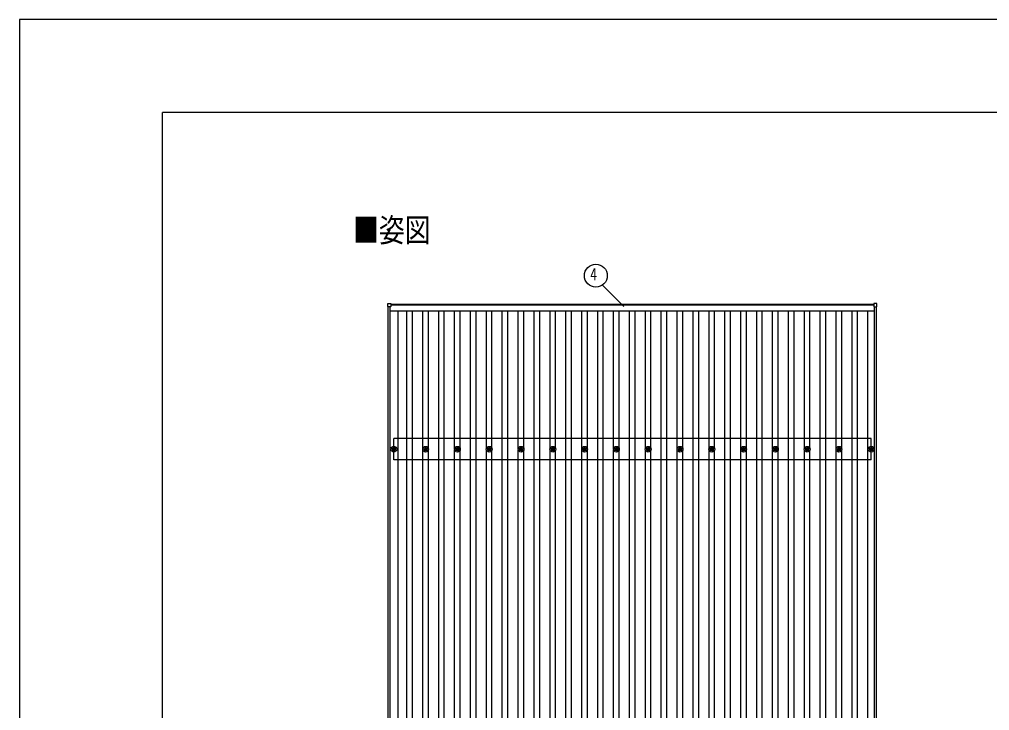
# Model space of a CAD drawing. Units: millimetres, scale not verified. Extents: x -12615 to 12615, y -8910 to 8910.
# Drawn here: x -12615 to -6513, y 4564 to 8910 of the extents above; entities that cross this region are included whole.
import ezdxf
from ezdxf.enums import TextEntityAlignment as Align

# ---------------------------------------------------------------- set-up
doc = ezdxf.new("R2010")
doc.units = ezdxf.units.MM
doc.header["$LTSCALE"] = 40
for name, color, linetype in [('0-2_USER1', 3, 'Continuous'), ('0-5_YKK_13', 4, 'Continuous'), ('0-6_YKK_A1', 4, 'Continuous'), ('0-7_YKK_D', 6, 'Continuous'), ('0-8_YKK_ZWAK', 7, 'Continuous')]:
    doc.layers.add(name, color=color, linetype=linetype)
doc.styles.add('ＭＳ ゴシック', font='')
doc.styles.get('ＭＳ ゴシック').set_extended_font_data('MS Gothic')

msp = doc.modelspace()

# ---------------------------------------------------------------- linework, layer by layer
at = {"layer": '0-5_YKK_13'}
for p, q in [((-10298.24, 7104.53), (-10298.24, 7122.53)), ((-10297.24, 7123.53), (-10279.24, 7123.53)), ((-10279.24, 7103.53), (-10297.24, 7103.53)), ((-10278.24, 7122.53), (-10278.24, 7104.53)), ((-7241.64, 7122.53), (-7241.64, 7104.53)), ((-7222.64, 7123.53), (-7240.64, 7123.53)), ((-7240.64, 7103.53), (-7222.64, 7103.53)), ((-7221.64, 7104.53), (-7221.64, 7122.53)), ((-10269.94, 6208.8), (-10265.52, 6208.8)), ((-10269.94, 6205.3), (-10265.52, 6205.3)), ((-10261.69, 6217.05), (-10261.69, 6212.63)), ((-10261.69, 6201.47), (-10261.69, 6197.05)), ((-10258.19, 6217.05), (-10258.19, 6212.63)), ((-10258.19, 6201.47), (-10258.19, 6197.05)), ((-10254.36, 6208.8), (-10249.94, 6208.8)), ((-10254.36, 6205.3), (-10249.94, 6205.3)), ((-10069.94, 6208.8), (-10065.52, 6208.8)), ((-10069.94, 6205.3), (-10065.52, 6205.3)), ((-10061.69, 6217.05), (-10061.69, 6212.63)), ((-10061.69, 6201.47), (-10061.69, 6197.05)), ((-10058.19, 6217.05), (-10058.19, 6212.63)), ((-10058.19, 6201.47), (-10058.19, 6197.05)), ((-10054.36, 6208.8), (-10049.94, 6208.8)), ((-10054.36, 6205.3), (-10049.94, 6205.3)), ((-9869.94, 6208.8), (-9865.52, 6208.8)), ((-9869.94, 6205.3), (-9865.52, 6205.3)), ((-9861.69, 6217.05), (-9861.69, 6212.63)), ((-9861.69, 6201.47), (-9861.69, 6197.05)), ((-9858.19, 6217.05), (-9858.19, 6212.63)), ((-9858.19, 6201.47), (-9858.19, 6197.05)), ((-9854.36, 6208.8), (-9849.94, 6208.8)), ((-9854.36, 6205.3), (-9849.94, 6205.3)), ((-9669.94, 6208.8), (-9665.52, 6208.8)), ((-9669.94, 6205.3), (-9665.52, 6205.3)), ((-9661.69, 6217.05), (-9661.69, 6212.63)), ((-9661.69, 6201.47), (-9661.69, 6197.05)), ((-9658.19, 6217.05), (-9658.19, 6212.63)), ((-9658.19, 6201.47), (-9658.19, 6197.05)), ((-9654.36, 6208.8), (-9649.94, 6208.8)), ((-9654.36, 6205.3), (-9649.94, 6205.3)), ((-9469.94, 6208.8), (-9465.52, 6208.8)), ((-9469.94, 6205.3), (-9465.52, 6205.3)), ((-9461.69, 6217.05), (-9461.69, 6212.63)), ((-9461.69, 6201.47), (-9461.69, 6197.05)), ((-9458.19, 6217.05), (-9458.19, 6212.63)), ((-9458.19, 6201.47), (-9458.19, 6197.05)), ((-9454.36, 6208.8), (-9449.94, 6208.8)), ((-9454.36, 6205.3), (-9449.94, 6205.3)), ((-9269.94, 6208.8), (-9265.52, 6208.8)), ((-9269.94, 6205.3), (-9265.52, 6205.3)), ((-9261.69, 6217.05), (-9261.69, 6212.63)), ((-9261.69, 6201.47), (-9261.69, 6197.05)), ((-9258.19, 6217.05), (-9258.19, 6212.63)), ((-9258.19, 6201.47), (-9258.19, 6197.05)), ((-9254.36, 6208.8), (-9249.94, 6208.8)), ((-9254.36, 6205.3), (-9249.94, 6205.3)), ((-9069.94, 6208.8), (-9065.52, 6208.8)), ((-9069.94, 6205.3), (-9065.52, 6205.3)), ((-9061.69, 6217.05), (-9061.69, 6212.63)), ((-9061.69, 6201.47), (-9061.69, 6197.05)), ((-9058.19, 6217.05), (-9058.19, 6212.63)), ((-9058.19, 6201.47), (-9058.19, 6197.05)), ((-9054.36, 6208.8), (-9049.94, 6208.8)), ((-9054.36, 6205.3), (-9049.94, 6205.3)), ((-8869.94, 6208.8), (-8865.52, 6208.8)), ((-8869.94, 6205.3), (-8865.52, 6205.3)), ((-8861.69, 6217.05), (-8861.69, 6212.63)), ((-8861.69, 6201.47), (-8861.69, 6197.05)), ((-8858.19, 6217.05), (-8858.19, 6212.63)), ((-8858.19, 6201.47), (-8858.19, 6197.05)), ((-8854.36, 6208.8), (-8849.94, 6208.8)), ((-8854.36, 6205.3), (-8849.94, 6205.3)), ((-8669.94, 6208.8), (-8665.52, 6208.8)), ((-8669.94, 6205.3), (-8665.52, 6205.3)), ((-8661.69, 6217.05), (-8661.69, 6212.63)), ((-8661.69, 6201.47), (-8661.69, 6197.05)), ((-8658.19, 6217.05), (-8658.19, 6212.63)), ((-8658.19, 6201.47), (-8658.19, 6197.05)), ((-8654.36, 6208.8), (-8649.94, 6208.8)), ((-8654.36, 6205.3), (-8649.94, 6205.3)), ((-8469.94, 6208.8), (-8465.52, 6208.8)), ((-8469.94, 6205.3), (-8465.52, 6205.3)), ((-8461.69, 6217.05), (-8461.69, 6212.63)), ((-8461.69, 6201.47), (-8461.69, 6197.05)), ((-8458.19, 6217.05), (-8458.19, 6212.63)), ((-8458.19, 6201.47), (-8458.19, 6197.05)), ((-8454.36, 6208.8), (-8449.94, 6208.8)), ((-8454.36, 6205.3), (-8449.94, 6205.3)), ((-8269.94, 6208.8), (-8265.52, 6208.8)), ((-8269.94, 6205.3), (-8265.52, 6205.3)), ((-8261.69, 6217.05), (-8261.69, 6212.63)), ((-8261.69, 6201.47), (-8261.69, 6197.05)), ((-8258.19, 6217.05), (-8258.19, 6212.63)), ((-8258.19, 6201.47), (-8258.19, 6197.05)), ((-8254.36, 6208.8), (-8249.94, 6208.8)), ((-8254.36, 6205.3), (-8249.94, 6205.3)), ((-8069.94, 6208.8), (-8065.52, 6208.8)), ((-8069.94, 6205.3), (-8065.52, 6205.3)), ((-8061.69, 6217.05), (-8061.69, 6212.63)), ((-8061.69, 6201.47), (-8061.69, 6197.05)), ((-8058.19, 6217.05), (-8058.19, 6212.63)), ((-8058.19, 6201.47), (-8058.19, 6197.05)), ((-8054.36, 6208.8), (-8049.94, 6208.8)), ((-8054.36, 6205.3), (-8049.94, 6205.3)), ((-7869.94, 6208.8), (-7865.52, 6208.8)), ((-7869.94, 6205.3), (-7865.52, 6205.3)), ((-7861.69, 6217.05), (-7861.69, 6212.63)), ((-7861.69, 6201.47), (-7861.69, 6197.05)), ((-7858.19, 6217.05), (-7858.19, 6212.63)), ((-7858.19, 6201.47), (-7858.19, 6197.05)), ((-7854.36, 6208.8), (-7849.94, 6208.8)), ((-7854.36, 6205.3), (-7849.94, 6205.3)), ((-7669.94, 6208.8), (-7665.52, 6208.8)), ((-7669.94, 6205.3), (-7665.52, 6205.3)), ((-7661.69, 6217.05), (-7661.69, 6212.63)), ((-7661.69, 6201.47), (-7661.69, 6197.05)), ((-7658.19, 6217.05), (-7658.19, 6212.63)), ((-7658.19, 6201.47), (-7658.19, 6197.05)), ((-7654.36, 6208.8), (-7649.94, 6208.8)), ((-7654.36, 6205.3), (-7649.94, 6205.3)), ((-7469.94, 6208.8), (-7465.52, 6208.8)), ((-7469.94, 6205.3), (-7465.52, 6205.3)), ((-7461.69, 6217.05), (-7461.69, 6212.63)), ((-7461.69, 6201.47), (-7461.69, 6197.05)), ((-7458.19, 6217.05), (-7458.19, 6212.63)), ((-7458.19, 6201.47), (-7458.19, 6197.05)), ((-7454.36, 6208.8), (-7449.94, 6208.8)), ((-7454.36, 6205.3), (-7449.94, 6205.3)), ((-7267.19, 6208.8), (-7262.77, 6208.8)), ((-7267.19, 6205.3), (-7262.77, 6205.3)), ((-7258.94, 6217.05), (-7258.94, 6212.63)), ((-7258.94, 6201.47), (-7258.94, 6197.05)), ((-7255.44, 6217.05), (-7255.44, 6212.63)), ((-7255.44, 6201.47), (-7255.44, 6197.05)), ((-7251.61, 6208.8), (-7247.19, 6208.8)), ((-7251.61, 6205.3), (-7247.19, 6205.3))]:
    msp.add_line(p, q, dxfattribs=at)
for centre, radius in [((-10259.94, 6207.05), 18.25), ((-10059.94, 6207.05), 18.25), ((-9859.94, 6207.05), 18.25), ((-9659.94, 6207.05), 18.25), ((-9459.94, 6207.05), 18.25), ((-9259.94, 6207.05), 18.25), ((-9059.94, 6207.05), 18.25), ((-8859.94, 6207.05), 18.25), ((-8659.94, 6207.05), 18.25), ((-8459.94, 6207.05), 18.25), ((-8259.94, 6207.05), 18.25), ((-8059.94, 6207.05), 18.25), ((-7859.94, 6207.05), 18.25), ((-7659.94, 6207.05), 18.25), ((-7459.94, 6207.05), 18.25), ((-7257.19, 6207.05), 18.25), ((-10259.94, 6207.05), 10.15), ((-10259.94, 6207.05), 5.85), ((-10259.94, 6207.05), 5.25), ((-10059.94, 6207.05), 10.15), ((-10059.94, 6207.05), 5.85), ((-10059.94, 6207.05), 5.25), ((-9859.94, 6207.05), 10.15), ((-9859.94, 6207.05), 5.85), ((-9859.94, 6207.05), 5.25), ((-9659.94, 6207.05), 10.15), ((-9659.94, 6207.05), 5.85), ((-9659.94, 6207.05), 5.25), ((-9459.94, 6207.05), 10.15), ((-9459.94, 6207.05), 5.85), ((-9459.94, 6207.05), 5.25), ((-9259.94, 6207.05), 10.15), ((-9259.94, 6207.05), 5.85), ((-9259.94, 6207.05), 5.25), ((-9059.94, 6207.05), 10.15), ((-9059.94, 6207.05), 5.85), ((-9059.94, 6207.05), 5.25), ((-8859.94, 6207.05), 10.15), ((-8859.94, 6207.05), 5.85), ((-8859.94, 6207.05), 5.25), ((-8659.94, 6207.05), 10.15), ((-8659.94, 6207.05), 5.85), ((-8659.94, 6207.05), 5.25), ((-8459.94, 6207.05), 10.15), ((-8459.94, 6207.05), 5.85), ((-8459.94, 6207.05), 5.25), ((-8259.94, 6207.05), 10.15), ((-8259.94, 6207.05), 5.85), ((-8259.94, 6207.05), 5.25), ((-8059.94, 6207.05), 10.15), ((-8059.94, 6207.05), 5.85), ((-8059.94, 6207.05), 5.25), ((-7859.94, 6207.05), 10.15), ((-7859.94, 6207.05), 5.85), ((-7859.94, 6207.05), 5.25), ((-7659.94, 6207.05), 10.15), ((-7659.94, 6207.05), 5.85), ((-7659.94, 6207.05), 5.25), ((-7459.94, 6207.05), 10.15), ((-7459.94, 6207.05), 5.85), ((-7459.94, 6207.05), 5.25), ((-7257.19, 6207.05), 10.15), ((-7257.19, 6207.05), 5.85), ((-7257.19, 6207.05), 5.25)]:
    msp.add_circle(centre, radius, dxfattribs=at)
for centre, start, end in [((-10297.24, 7122.53), 90, 180), ((-10297.24, 7104.53), 180, 270), ((-10279.24, 7122.53), 0, 90), ((-10279.24, 7104.53), 270, 0), ((-7240.64, 7122.53), 90, 180), ((-7240.64, 7104.53), 180, 270), ((-7222.64, 7122.53), 0, 90), ((-7222.64, 7104.53), 270, 0)]:
    msp.add_arc(centre, 1, start, end, dxfattribs=at)
at = {"layer": '0-6_YKK_A1'}
for p, q in [((-10294.94, 1705.11), (-10294.94, 7103.53)), ((-10282.94, 1705.11), (-10282.94, 7103.53)), ((-10278.24, 7120.23), (-7241.64, 7120.23)), ((-10278.24, 7115.44), (-7241.64, 7115.44)), ((-7236.94, 1705.15), (-7236.94, 7103.53)), ((-7224.94, 1705.15), (-7224.94, 7103.53)), ((-10282.94, 7077.44), (-7236.94, 7077.44)), ((-10233.44, 1736.43), (-10233.44, 7077.44)), ((-10177.44, 1736.43), (-10177.44, 7077.44)), ((-10142.44, 1736.43), (-10142.44, 7077.44)), ((-10077.44, 6212.23), (-10077.44, 7077.44)), ((-10042.44, 6212.23), (-10042.44, 7077.44)), ((-9977.44, 1736.43), (-9977.44, 7077.44)), ((-9942.44, 1736.43), (-9942.44, 7077.44)), ((-9877.44, 6212.23), (-9877.44, 7077.44)), ((-9842.44, 6212.23), (-9842.44, 7077.44)), ((-9777.44, 1736.43), (-9777.44, 7077.44)), ((-9742.44, 1736.43), (-9742.44, 7077.44)), ((-9677.44, 6212.23), (-9677.44, 7077.44)), ((-9642.44, 6212.23), (-9642.44, 7077.44)), ((-9577.44, 1736.43), (-9577.44, 7077.44)), ((-9542.44, 1736.43), (-9542.44, 7077.44)), ((-9477.44, 6212.23), (-9477.44, 7077.44)), ((-9442.44, 6212.23), (-9442.44, 7077.44)), ((-9377.44, 1736.43), (-9377.44, 7077.44)), ((-9342.44, 1736.43), (-9342.44, 7077.44)), ((-9277.44, 6212.23), (-9277.44, 7077.44)), ((-9242.44, 6212.23), (-9242.44, 7077.44)), ((-9177.44, 1736.43), (-9177.44, 7077.44)), ((-9142.44, 1736.43), (-9142.44, 7077.44)), ((-9077.44, 6212.23), (-9077.44, 7077.44)), ((-9042.44, 6212.23), (-9042.44, 7077.44)), ((-8977.44, 1736.43), (-8977.44, 7077.44)), ((-8942.44, 1736.43), (-8942.44, 7077.44)), ((-8877.44, 6212.23), (-8877.44, 7077.44)), ((-8842.44, 6212.23), (-8842.44, 7077.44)), ((-8777.44, 1736.43), (-8777.44, 7077.44)), ((-8742.44, 1736.43), (-8742.44, 7077.44)), ((-8677.44, 6212.23), (-8677.44, 7077.44)), ((-8642.44, 6212.23), (-8642.44, 7077.44)), ((-8577.44, 1736.43), (-8577.44, 7077.44)), ((-8542.44, 1736.43), (-8542.44, 7077.44)), ((-8477.44, 6212.23), (-8477.44, 7077.44)), ((-8442.44, 6212.23), (-8442.44, 7077.44)), ((-8377.44, 1736.43), (-8377.44, 7077.44)), ((-8342.44, 1736.43), (-8342.44, 7077.44)), ((-8277.44, 6212.23), (-8277.44, 7077.44)), ((-8242.44, 6212.23), (-8242.44, 7077.44)), ((-8177.44, 1736.43), (-8177.44, 7077.44)), ((-8142.44, 1736.43), (-8142.44, 7077.44)), ((-8077.44, 6212.23), (-8077.44, 7077.44)), ((-8042.44, 6212.23), (-8042.44, 7077.44)), ((-7977.44, 1736.43), (-7977.44, 7077.44)), ((-7942.44, 1736.43), (-7942.44, 7077.44)), ((-7877.44, 6212.23), (-7877.44, 7077.44)), ((-7842.44, 6212.23), (-7842.44, 7077.44)), ((-7777.44, 1736.43), (-7777.44, 7077.44)), ((-7742.44, 1736.43), (-7742.44, 7077.44)), ((-7677.44, 6212.23), (-7677.44, 7077.44)), ((-7642.44, 6212.23), (-7642.44, 7077.44)), ((-7577.44, 1736.43), (-7577.44, 7077.44)), ((-7542.44, 1736.43), (-7542.44, 7077.44)), ((-7477.44, 6212.23), (-7477.44, 7077.44)), ((-7442.44, 6212.23), (-7442.44, 7077.44)), ((-7377.44, 1736.43), (-7377.44, 7077.44)), ((-7342.44, 1736.43), (-7342.44, 7077.44)), ((-7277.44, 1736.43), (-7277.44, 7077.44)), ((-7257.19, 6274.05), (-10259.94, 6274.05)), ((-10259.94, 6140.05), (-10259.94, 6274.05)), ((-7257.19, 6140.05), (-7257.19, 6274.05)), ((-10077.44, 4412.23), (-10077.44, 6201.87)), ((-10042.44, 4412.23), (-10042.44, 6201.87)), ((-9877.44, 4412.23), (-9877.44, 6201.87)), ((-9842.44, 4412.23), (-9842.44, 6201.87)), ((-9677.44, 4412.23), (-9677.44, 6201.87)), ((-9642.44, 4412.23), (-9642.44, 6201.87)), ((-9477.44, 4412.23), (-9477.44, 6201.87)), ((-9442.44, 4412.23), (-9442.44, 6201.87)), ((-9277.44, 4412.23), (-9277.44, 6201.87)), ((-9242.44, 4412.23), (-9242.44, 6201.87)), ((-9077.44, 4412.23), (-9077.44, 6201.87)), ((-9042.44, 4412.23), (-9042.44, 6201.87)), ((-8877.44, 4412.23), (-8877.44, 6201.87)), ((-8842.44, 4412.23), (-8842.44, 6201.87)), ((-8677.44, 4412.23), (-8677.44, 6201.87)), ((-8642.44, 4412.23), (-8642.44, 6201.87)), ((-8477.44, 4412.23), (-8477.44, 6201.87)), ((-8442.44, 4412.23), (-8442.44, 6201.87)), ((-8277.44, 4412.23), (-8277.44, 6201.87)), ((-8242.44, 4412.23), (-8242.44, 6201.87)), ((-8077.44, 4412.23), (-8077.44, 6201.87)), ((-8042.44, 4412.23), (-8042.44, 6201.87)), ((-7877.44, 4412.23), (-7877.44, 6201.87)), ((-7842.44, 4412.23), (-7842.44, 6201.87)), ((-7677.44, 4412.23), (-7677.44, 6201.87)), ((-7642.44, 4412.23), (-7642.44, 6201.87)), ((-7477.44, 4412.23), (-7477.44, 6201.87)), ((-7442.44, 4412.23), (-7442.44, 6201.87)), ((-7257.19, 6140.05), (-10259.94, 6140.05))]:
    msp.add_line(p, q, dxfattribs=at)
at = {"layer": '0-7_YKK_D'}
msp.add_line((-8812.84, 7104.94), (-8947.58, 7239.69), dxfattribs=at)
msp.add_circle((-8989.09, 7298.51), 72, dxfattribs=at)
at = {"layer": '0-8_YKK_ZWAK'}
for p in [(11685.06, 8325), (-11714.94, -7575)]:
    msp.add_line(p, (-11714.94, 8325), dxfattribs=at)
msp.add_lwpolyline([(-12615, -8910), (12615, -8910), (12615, 8910), (-12615, 8910)], close=True, dxfattribs=at)

# ---------------------------------------------------------------- texts
at = {"layer": '0-2_USER1', "style": 'ＭＳ ゴシック', "width": 0.8}
msp.add_text('■姿図', height=148.5, dxfattribs=at).set_placement((-10515.66, 7466.06), align=Align.BOTTOM_LEFT)
at = {"layer": '0-7_YKK_D', "style": 'ＭＳ ゴシック', "width": 0.8}
msp.add_text('4', height=79.18, dxfattribs=at).set_placement((-9024.77, 7244.51), align=Align.BOTTOM_LEFT)

doc.saveas('drawing.dxf')
